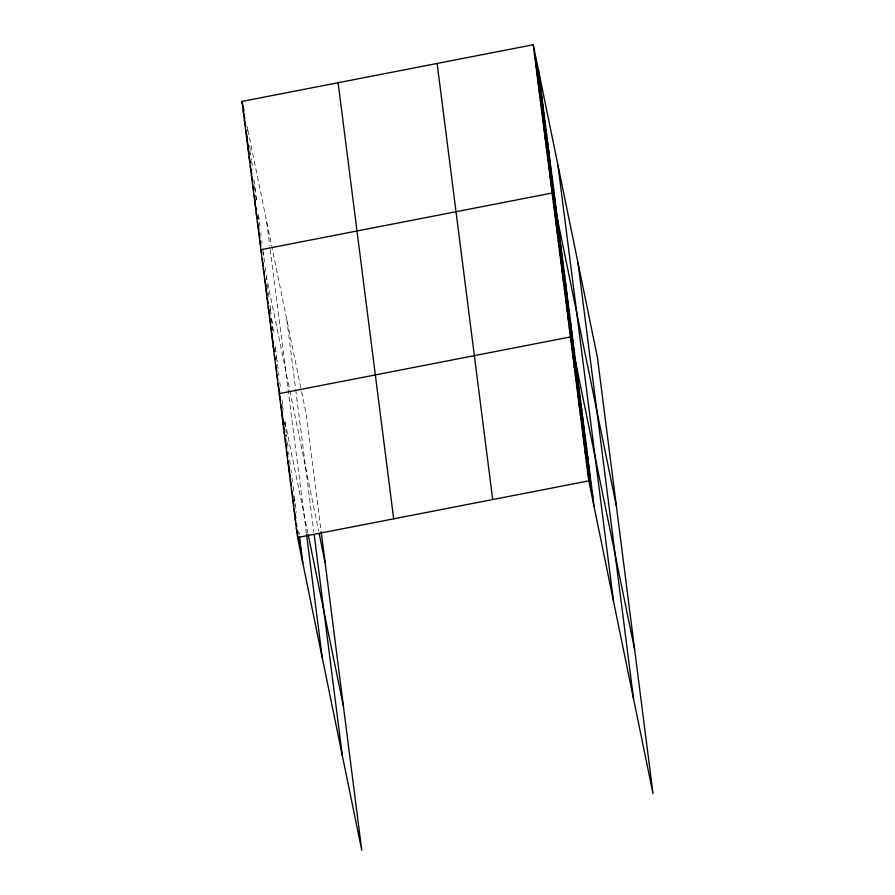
<?xml version="1.0" encoding="UTF-8"?>
<svg xmlns="http://www.w3.org/2000/svg" width="895" height="895" viewBox="0 0 895 895"><rect width="100%" height="100%" fill="white"/><g stroke="black" fill="none" stroke-linecap="round" stroke-linejoin="round"><path stroke-width="0.67" stroke-dasharray="4.47 3.36" d="M300.798 387.815L247.255 126.967L247.758 130.939M301.604 391.764L306.202 414.139L321.215 531.966M249.962 150.74L251.473 160.071M254.415 186.462L255.511 191.843M255.59 195.725L256.417 199.764M258.51 216.959L259.058 219.644M262.951 252.681L263.51 255.366M266.139 275.246L289.6 389.538M289.868 390.846L318.609 530.824M270.2 309.592L271.028 313.63L269.809 304.031M271.431 319.191L272.259 323.218M272.371 327.436L273.478 332.817L271.386 316.371M275.089 347.965L275.917 352.003L275.224 346.522M276.32 357.564L277.148 361.602L276.275 354.744M282.428 405.536L283.256 409.574M285.024 421.802L307.936 533.454M284.319 422.037L285.706 428.761M294.097 498.795L294.656 501.48M298.594 531.608L299.154 534.304L298.628 530.187M286.747 319.37L295.518 388.217M295.686 389.538L313.843 532.066M266.699 221.736L269.742 245.566M270.245 249.537L306.381 533.118M249.615 145.505L250.455 152.128M251.64 161.391L252.647 169.334M254.001 179.929L256.529 199.786M258.387 214.352L259.897 226.267M260.747 232.879L261.083 235.53M261.754 240.822L262.09 243.474M262.94 250.097L263.611 255.388M263.947 258.04L264.461 262.011M265.133 267.303L265.636 271.274M266.318 276.622L266.665 279.363M267.37 284.845L268.936 297.174M277.495 364.343L278.021 368.449M278.546 372.566L278.893 375.307M279.766 382.154L280.292 386.271M282.037 399.975L282.909 406.833M284.834 421.903L286.221 432.867M286.4 434.243L286.747 436.984M287.452 442.466L287.977 446.583M288.671 452.064L289.018 454.805M289.723 460.287L290.237 464.393M290.942 469.875L291.289 472.616M291.994 478.098L292.508 482.215M293.034 486.321L293.739 491.814M294.254 495.919L296.357 512.365"/><path stroke-width="1.34" d="M321.215 531.966L361.759 850.25L297.565 537.526L242.008 101.415L533.241 44.75L597.435 357.474L652.992 793.585L588.798 480.861L533.241 44.75M297.565 537.526L588.798 480.861M534.416 54.013L539.663 79.566M535.602 63.288L540.848 88.84M536.776 72.551L542.023 98.103M537.962 81.814L543.209 107.378M539.137 91.089L544.384 116.641M540.323 100.352L545.57 125.904M541.497 109.626L546.744 135.179M542.683 118.89L547.93 144.442M543.869 128.153L549.105 153.705M545.044 137.427L550.291 162.98M546.23 146.69L551.465 172.243M547.404 155.954L552.651 181.517M548.59 165.228L553.837 190.78M549.765 174.491L555.012 200.044M550.951 183.766L556.198 209.318M616.319 505.753L552.125 193.029L260.892 249.694L261.732 253.732M553.356 202.617L558.592 228.18M554.576 212.216L559.822 237.768M555.795 221.815L561.042 247.367M557.014 231.402L562.261 256.954M558.245 241.001L563.481 266.553M559.464 250.6L564.711 276.152M560.684 260.188L565.931 285.74M561.903 269.787L567.15 295.339M563.134 279.374L568.381 304.926M564.353 288.973L569.6 314.525M565.573 298.572L570.82 324.124M566.792 308.16L572.039 333.712M568.023 317.759L573.27 343.311M569.242 327.346L574.489 352.898M634.656 649.669L570.462 336.945L279.229 393.61L280.616 400.333M571.692 346.544L576.928 372.096M572.912 356.132L578.159 381.684M574.131 365.731L579.378 391.283M575.351 375.318L580.598 400.87M576.581 384.917L581.817 410.469M577.801 394.516L583.048 420.068M579.02 404.104L584.267 429.656M580.24 413.703L585.487 439.255M581.47 423.29L586.717 448.842M582.69 432.889L587.937 458.441M583.909 442.488L589.156 468.04M585.129 452.076L590.376 477.628M586.359 461.675L591.606 487.227M587.579 471.262L592.826 496.826M242.008 101.415L243.943 110.835M243.183 110.689L244.838 118.755M244.369 119.952L245.745 126.676M245.823 130.569L247.479 138.635M246.729 138.49L248.385 146.556M247.915 147.753L249.291 154.477M249.09 157.017L250.197 162.398M250.276 166.291L251.931 174.357M251.45 175.554L252.837 182.278M252.636 184.829L253.732 190.199M253.811 194.092L255.467 202.158M254.997 203.355L256.373 210.079M256.171 212.63L257.279 218M257.357 221.893L259.013 229.959M258.532 231.156L259.919 237.88M259.718 240.431L260.825 245.812M319.146 533.465L325.086 562.418M262.123 259.293L263.499 266.016M263.343 268.88L264.45 274.262M264.562 278.479L266.218 286.545M265.793 288.078L267.169 294.802M267.012 297.666L268.12 303.047M268.231 307.265L269.887 315.331M269.451 316.852L270.838 323.576M270.682 326.451L271.509 330.49M272.058 333.175L272.606 335.86M271.901 336.05L273.557 344.116M273.12 345.638L274.228 351.019M274.34 355.237L275.168 359.264M275.57 364.824L276.947 371.548M276.79 374.423L277.897 379.804M278.009 384.022L279.665 392.088M308.204 534.762L343.423 706.334M280.728 404.551L282.384 412.617M281.679 412.796L283.335 420.874M282.898 422.395L284.286 429.119M284.129 431.994L284.957 436.022M285.505 438.718L286.053 441.403M285.348 441.582L286.724 448.305M286.568 451.181L287.675 456.562M287.787 460.768L289.443 468.846M289.018 470.367L290.394 477.091M290.237 479.966L291.345 485.336M291.457 489.554L293.112 497.631M292.676 499.153L294.063 505.876M293.907 508.74L295.831 518.16M295.126 518.339L295.674 521.024M296.234 523.72L296.782 526.405M298.986 537.168L300.373 543.891M296.346 527.938L297.453 533.308M298.001 536.004L301.593 553.49M577.98 262.705L633.537 698.816M557.932 165.072L613.5 601.183M538.488 70.302L594.045 506.413M437.129 63.455L492.697 499.567M338.109 82.72L393.677 518.832M314.19 534.807L342.315 755.481M306.549 534.494L322.267 657.847M299.501 537.045L302.812 563.078"/></g></svg>
